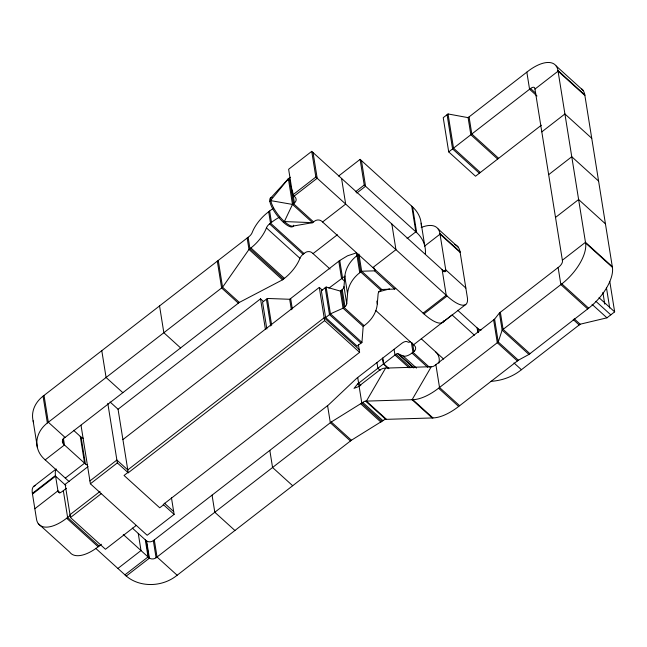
<?xml version="1.0" encoding="UTF-8"?>
<svg xmlns="http://www.w3.org/2000/svg" width="647" height="647" viewBox="0 0 647 647"><rect width="100%" height="100%" fill="white"/><g stroke="black" fill="none" stroke-linecap="round" stroke-linejoin="round"><path stroke-width="0.97" d="M381.779 289.468L361.673 271.23L358.931 254.117L357.007 255.614A35.876 29.641 -9.1 0 0 344.811 276.609L343.986 286.589A5.127 4.238 -9.1 0 1 342.247 289.589L340.322 291.085L326.145 287.033L321.333 290.762L325.627 317.572L357.136 346.137L361.948 342.409L363.177 326.428L365.102 324.94A35.876 29.641 -9.1 0 0 377.29 303.936L378.115 293.956A5.127 4.238 -9.1 0 1 379.854 290.956L381.779 289.468L394.702 289.072L395.665 288.327M325.627 317.572L330.439 313.844L343.064 308.198L344.988 306.702A5.127 4.238 -9.1 0 0 346.727 303.702L347.552 293.722L344.811 276.609M287.769 180.642L288.376 178.758L290.301 177.27M283.386 222.301L284.348 221.557L292.493 204.428L294.417 202.94A5.127 4.238 -9.1 0 0 294.911 196.914L292.735 194.941L288.627 169.271L311.725 151.366L442.952 270.349A5.127 1.593 52.2 0 0 445.848 270.535L439.911 233.454A35.876 16.862 -47.8 0 0 421.173 227.534M385.596 368.103L366.404 401.116L386.51 419.345M431.29 366.703L412.09 399.717L432.204 417.954M416.498 368.103L403.089 355.947L397.727 353.691A2.564 1.205 -47.8 0 0 395.948 354.273L357.662 383.938L354.038 388.346L358.115 386.793L378.632 370.893A11.128 5.233 -47.8 0 1 384.836 368.127L432.05 366.679A5.127 2.41 -47.8 0 0 434.905 365.409L494.591 319.157L499.403 313.002L559.089 266.758A5.127 2.41 -47.8 0 0 562.478 260.927L534.843 88.372A5.127 2.41 -47.8 0 0 530.532 88.502L448.711 151.908L475.521 176.219L541.353 125.211M269.864 201.387L288.376 178.758L292.493 204.428L312.598 222.665L314.523 221.169A5.127 4.238 -9.1 0 1 321.729 221.225L423.963 313.916A35.876 11.161 52.2 0 0 444.012 320.508M288.376 178.758L271.611 197.02A18.197 5.661 52.2 0 0 276.77 212.895A18.197 5.661 52.2 0 0 292.29 226.215L312.598 222.665L284.348 221.557M273.463 208.269A56.378 46.576 -9.1 0 0 269.645 210.995L267.721 212.491A25.629 12.042 -47.8 0 0 252.184 232.54A5.127 2.41 -47.8 0 1 249.079 236.551L43.066 396.174A30.757 25.403 -9.1 0 0 33.628 422.62M292.735 194.941L315.841 177.035L311.725 151.366M294.078 196.154L317.184 178.257L313.067 152.587M69.1 481.546L44.36 459.119A30.757 25.403 -9.1 0 1 47.36 422.984L222.568 287.228L248.982 249.451L250.907 247.955A25.629 12.042 -47.8 0 0 266.435 227.906A5.127 2.41 -47.8 0 1 269.548 223.894L271.473 222.406A56.378 46.576 -9.1 0 1 279.399 217.206M338.599 176.033L360.112 159.364L412.568 206.927A35.876 29.641 -9.1 0 1 420.687 220.36L424.796 246.03M125.777 575.604A35.876 29.641 -9.1 0 0 176.194 575.992L351.402 440.235L382.895 420.647A5.127 2.41 -47.8 0 1 385.749 419.369L432.964 417.93A46.131 21.674 -47.8 0 0 458.674 406.462L518.36 360.209L528.955 354.435L588.641 308.182A35.876 16.862 -47.8 0 0 612.402 267.332L584.767 94.785L557.949 70.474A35.876 16.862 -47.8 0 0 527.798 71.396L468.104 117.641L448.039 113.953L443.227 117.681L448.711 151.908M355.462 191.819L364.221 185.034L360.112 159.364M356.796 193.041L365.563 186.247L361.455 160.577M322.57 221.986L345.668 204.088L341.559 178.418M330.035 269.031L312.194 252.848A5.127 4.238 -9.1 0 0 304.988 252.791L303.063 254.287A5.127 2.41 -47.8 0 0 299.957 258.299A25.629 12.042 -47.8 0 1 284.421 278.347L282.496 279.836L239.325 302.424L64.118 438.173A5.127 4.238 -9.1 0 0 63.616 444.198L85.404 463.956A5.127 4.238 -9.1 0 0 87.596 465.072M45.201 459.88L64.457 444.958L63.341 438.011M313.027 253.608L337.394 234.732M122.914 439.58L319.303 287.414L324.624 320.613L128.235 472.779L118.053 409.236L260.531 298.841L263.515 301.542M534.956 89.084L558.062 71.186L584.88 95.497M356.829 255.751L356.368 252.896L347.528 255.808L339.748 260.49L289.686 299.278L267.373 298.461L262.561 302.189L266.855 329M33.919 486.229L56.232 468.946M70.701 515.093L66.657 518.223A35.876 16.862 -47.8 0 1 36.507 519.145L32.374 493.362L55.48 475.456A35.876 11.161 52.2 0 1 56.046 469.439M32.496 494.073L55.593 476.176L65.857 485.476M65.315 478.109L84.563 463.195L80.268 436.385M88.065 466.584L65.153 484.336L70.474 517.535L105.469 549.263L136.274 525.396M34.841 508.736L57.947 490.83L60.147 492.828M66.406 488.283L62.371 491.413A5.127 2.41 -47.8 0 1 58.06 491.542L55.48 475.456M328.902 288.133L345.086 276.043M89.925 480.939L116.881 460.049L127.774 469.924L324.163 317.766L359.158 349.493M347.552 293.722A35.876 29.641 -9.1 0 1 359.74 272.727L361.673 271.23L374.589 270.842L375.551 270.09M541.806 131.867L564.912 113.969L591.73 138.28M171.431 497.6L174.124 514.381L147.168 535.271L90.386 483.786L117.342 462.904L107.798 403.34M407.076 238.622L415.843 231.836L411.727 206.167M372.842 267.575L395.948 249.669L391.839 223.999M70.013 514.68L100.034 491.429M127.896 472.472L124.046 475.456L159.712 507.798L163.562 504.814M70.474 517.535L101.28 493.661M424.885 245.9L440.025 234.174L460.138 252.403M548.664 174.65L571.77 156.744L598.58 181.063M443.341 271.675L445.734 269.823L465.848 288.052M444.254 271.772L445.848 270.535M38.254 523.601L69.763 552.166A35.876 16.862 -47.8 0 0 98.166 546.788L101.442 544.256M358.373 344.592L359.619 352.34L163.23 504.506L174.124 514.381M423.122 313.156L446.228 295.258L442.119 269.589M423.963 313.916L447.069 296.019A35.876 11.161 52.2 0 0 467.328 297.321L460.025 251.691A35.876 16.862 -47.8 0 0 454.809 244.509M555.514 217.432L578.62 199.527L605.43 223.838M499.403 313.002L502.145 330.116L498.247 341.98L438.561 388.224A46.131 21.674 -47.8 0 1 412.851 399.692L365.636 401.132A5.127 2.41 -47.8 0 0 362.781 402.41L331.288 421.998L156.081 557.754A5.127 4.238 -9.1 0 1 148.875 557.698L146.141 540.585A5.127 4.238 -9.1 0 0 153.339 540.641L328.547 404.885L356.748 378.236L401.706 343.395A7.691 3.615 -47.8 0 1 407.052 341.665L408.386 342.223A2.564 1.205 -47.8 0 0 410.174 341.648M117.9 568.462L140.997 550.557L138.264 533.443M413.587 344.778L452.091 314.943L474.437 335.203M442.677 322.36L465.783 304.454M124.936 574.843L148.042 556.938L145.3 539.833M403.089 355.947A12.811 6.025 -47.8 0 0 412.002 353.052L413.926 351.564A5.127 4.238 -9.1 0 0 414.42 345.538L375.875 310.592M132.344 528.081L146.643 541.046L149.384 558.159L126.278 576.056L95.716 548.349M562.364 260.215L585.47 242.31L612.288 266.621M557.949 70.474L585.584 243.021A35.876 16.862 -47.8 0 1 561.831 283.871L502.145 330.116L528.955 354.435M609.798 281.55L614.65 311.862L606.951 317.831L580.157 324.212L520.471 370.464A46.131 38.108 -9.1 0 1 491.122 381.326M389.607 288.902L378.503 291.878M310.6 222.617L312.598 222.665M270.826 200.643L292.493 204.428M556.202 66.018L583.02 90.329M530.532 88.502L535.748 93.233M537.018 96.007L529.569 89.254L526.836 72.141M498.627 158.321L471.809 134.01L469.067 116.897M497.664 159.065L470.846 134.754L468.104 117.641M585.584 243.021L612.402 267.332M480.333 172.49L453.523 148.179L448.039 113.953M479.37 173.234L452.56 148.923L447.077 114.697M599.009 297.685L614.65 311.862M595.903 301.34L610.8 314.846M592.054 304.325L606.951 317.831M561.831 283.871L588.641 308.182M587.678 308.934L560.868 284.615L558.126 267.502M574.196 318.809L580.157 324.212M573.234 319.561L579.194 324.964M438.165 228.998L458.278 247.235M439.911 233.454L460.025 251.691M364.221 185.034L416.676 232.597A35.876 29.641 -9.1 0 1 425.378 253.753M529.917 353.683L503.107 329.372L500.366 312.258M518.36 360.209L498.247 341.98L494.591 319.157M315.841 177.035L447.069 296.019M517.398 360.961L497.284 342.724L493.629 319.909M457.712 310.293L477.915 328.611A5.127 4.238 -9.1 0 0 481.417 329.881M513.985 362.959L521.433 369.712M394.702 289.072L374.589 270.842L374.12 267.874M313.56 221.921L293.455 203.684L289.338 178.014M380.816 290.212L360.702 271.983L357.969 254.869M421.286 338.81L443.632 359.077M344.511 281.049L341.527 278.347L338.785 261.234M304.025 253.543L270.511 223.15L268.683 211.739M429.349 367.164L412.964 352.308L411.435 342.805M269.548 223.894L303.063 254.287M412.002 353.052L427.643 367.237M266.435 227.906L299.957 258.299M459.637 405.709L439.523 387.48L435.868 364.657M438.561 388.224L458.674 406.462M399.07 354.257L413.967 367.763M397.727 353.691L413.376 367.876M395.948 354.273L410.845 367.779M364.14 325.684L344.026 307.446L341.284 290.333M409.139 367.844L394.985 355.017L394.072 349.307M363.177 326.428L343.064 308.198L340.322 291.085M319.303 287.414L322.287 290.115M361.948 342.409L330.439 313.844L326.145 287.033M360.986 343.161L329.477 314.588L325.182 287.778M388.863 368.523L383.655 363.8L382.741 358.09M388.645 368.693L383.436 363.97L382.523 358.26M250.907 247.955L284.421 278.347M283.459 279.092L249.944 248.699L248.116 237.295M282.496 279.836L248.982 249.451L247.154 238.039M412.851 399.692L432.964 417.93M380.113 370.302L377.872 368.272L376.958 362.571M324.624 320.613L359.619 352.34M360.856 385.216L358.624 383.194L357.71 377.484M357.662 383.938L359.894 385.96M365.636 401.132L385.749 419.369M362.781 402.41L382.895 420.647M381.932 421.391L361.819 403.154L359.077 386.041M360.856 403.898L380.97 422.135M239.325 302.424L222.568 287.228L218.274 260.418M238.363 303.168L221.606 287.972L217.311 261.162M331.288 421.998L351.402 440.235M350.439 440.979L330.326 422.75L327.584 405.637M180.602 347.924L163.845 332.728L159.55 305.918M292.679 485.735L272.565 467.498L269.823 450.385M122.841 392.672L106.084 377.484L101.789 350.674M110.063 401.989L118.053 409.236M234.918 530.491L214.804 512.254L212.062 495.141M164.516 503.237L173.663 511.534M117.342 462.904L128.235 472.779M73.572 430.304L81.11 437.146A5.127 4.238 -9.1 0 0 83.301 438.262M65.08 437.429L48.323 422.232L44.028 395.422M177.157 575.248L157.043 557.01L154.301 539.897M123.254 534.471L149.384 558.159M58.06 491.542L59.524 492.877M99.128 546.044L67.628 517.479L63.333 490.669M66.657 518.223L98.166 546.788M606.417 287.47L609.7 308.004M602.875 292.404L604.759 304.139M477.915 328.611L478.529 332.412M477.082 327.851L477.842 332.598M412.568 206.927L416.676 232.597M412.551 343.007L413.926 351.564M376.829 301.09L377.29 303.936M357.007 255.614L359.74 272.727M339.748 260.49L342.489 277.603M343.986 286.589L346.727 303.702M342.247 289.589L344.988 306.702M292.363 190.105L294.417 202.94M290.649 298.534L292.331 308.991M289.686 299.278L291.368 309.735M269.645 210.995L271.473 222.406M267.373 298.461L271.667 325.271M266.41 299.205L270.705 326.015M260.531 298.841L265.391 329.186M153.339 540.641L156.081 557.754M81.004 425.216L90.386 483.786M81.11 437.146L85.404 463.956M62.824 439.232L63.616 444.198M43.066 396.174L47.36 422.984M33.11 420.793L37.405 447.603M421.189 223.223A35.876 29.641 -9.1 0 1 421.351 226.143M293.681 225.213A18.197 5.661 52.2 0 1 277.223 215.548A18.197 5.661 52.2 0 1 272.201 197.384M32.374 493.362A35.876 11.161 52.2 0 1 35.278 485.606M581.831 89.019A35.876 16.862 -47.8 0 1 584.767 94.785M435.536 351.725A15.374 12.705 -9.1 0 1 438.755 363.29"/></g></svg>
